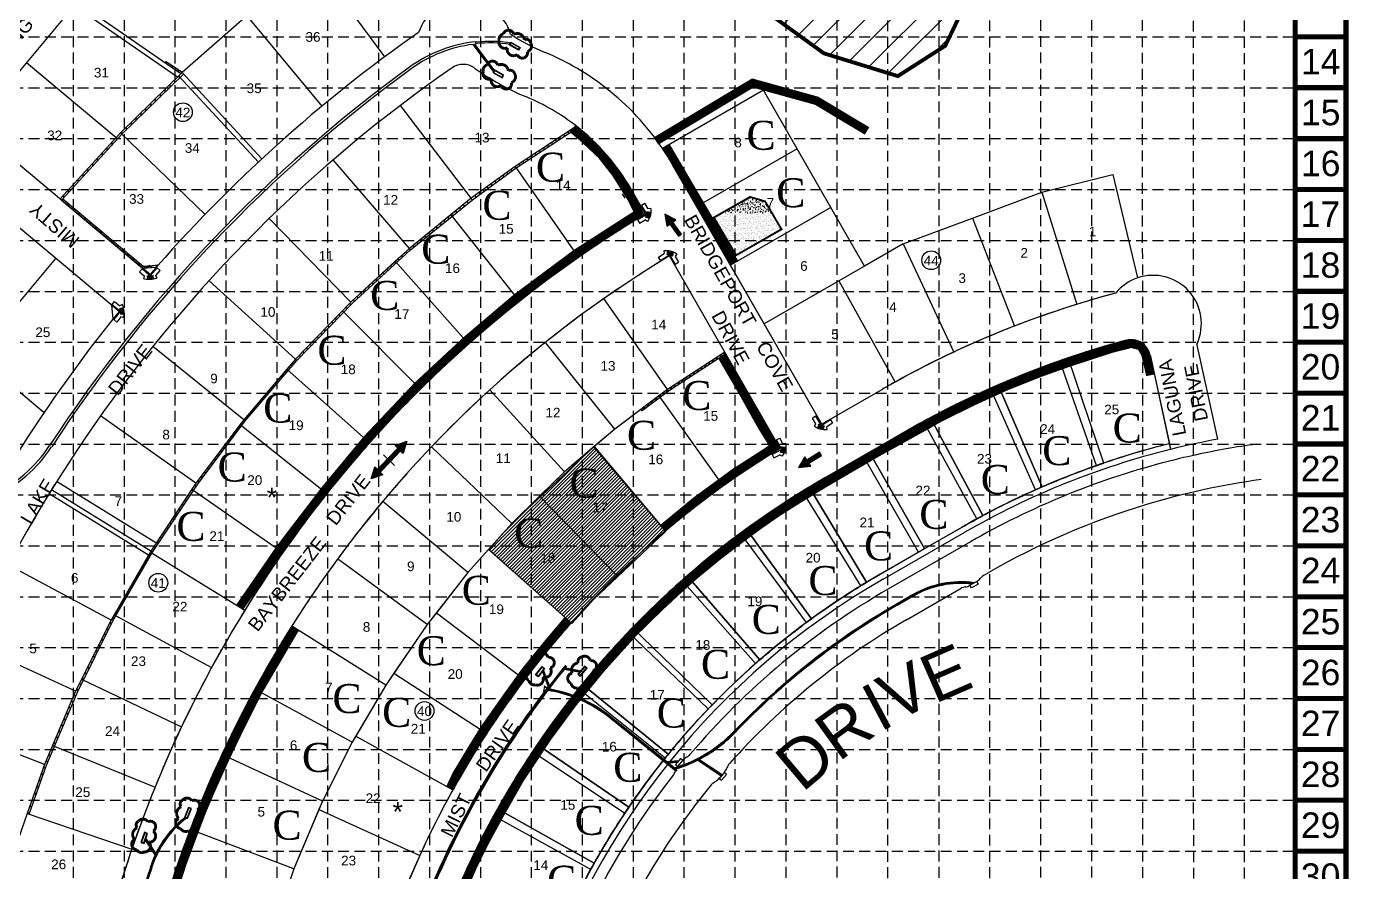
# Model space of a CAD drawing. Header units: feet. Extents: x 7457 to 9571, y 10788 to 14169.
# Drawn here: x 8202 to 9571, y 12562 to 13438 of the extents above; entities that cross this region are included whole.
import ezdxf
from ezdxf.enums import TextEntityAlignment as Align

# ---------------------------------------------------------------- set-up
doc = ezdxf.new("R2010")
doc.units = ezdxf.units.FT
doc.header["$LTSCALE"] = 45
doc.header["$MEASUREMENT"] = 0
for name, pattern in [('102014$0$CENTER2', [1.125, 0.75, -0.125, 0.125, -0.125]), ('102014$0$HIDDEN', [0.375, 0.25, -0.125]), ('102014$0$HIDDEN2', [0.1875, 0.125, -0.0625]), ('HIDDEN', [0.375, 0.25, -0.125])]:
    doc.linetypes.add(name, pattern=pattern)
for name, color, linetype in [('102014$0$AREAS-RR-1-10-03', 7, 'Continuous'), ('102014$0$PH11-AREAS-MLP-5-1-04', 7, 'Continuous'), ('102014$0$PH11-BFR', 9, 'Continuous'), ('102014$0$PH11-BL', 2, '102014$0$HIDDEN'), ('102014$0$PH11-INLET', 3, 'Continuous'), ('102014$0$PH11-LOT-NOS', 3, 'Continuous'), ('102014$0$PH11-LOTS', 1, 'Continuous'), ('102014$0$PH11-RET-WALL', 3, 'Continuous'), ('102014$0$PH11-ROW', 4, 'Continuous'), ('102014$0$PH11-STM-CL', 7, '102014$0$CENTER2'), ('102014$0$PH11-STM-PIPE', 4, 'Continuous'), ('102014$0$PH11-STREET-NAMES', 4, 'Continuous'), ('102014$0$PH13-BFR', 9, 'Continuous'), ('102014$0$PH13-ESMT', 7, '102014$0$HIDDEN2'), ('102014$0$PH13-INLET', 3, 'Continuous'), ('102014$0$PH13-LOT-NOS', 1, 'Continuous'), ('102014$0$PH13-LOTS', 3, 'Continuous'), ('102014$0$PH13-RET-WALL', 3, 'Continuous'), ('102014$0$PH13-ROW', 1, 'Continuous'), ('102014$0$PH13-STM-PIPE', 4, 'Continuous'), ('102014$0$PH13-STREET-NAMES', 4, 'Continuous'), ('102014$0$SPINEW-INLET', 4, 'Continuous'), ('102014$0$SPINEW-PAV', 4, 'Continuous'), ('102014$0$SPINEW-STM', 3, 'Continuous'), ('102014$0$SPINEW-STM-CL', 7, '102014$0$CENTER2'), ('102014$0$TRASH', 7, 'Continuous'), ('BASE', 7, 'Continuous'), ('CONCRETE WASHOUT', 40, 'Continuous'), ('EROSION BLANKETS', 84, 'Continuous'), ('flow pattern', 7, 'Continuous'), ('GRID', 254, 'HIDDEN'), ('INLET PROTECTION', 5, 'Continuous'), ('lake', 5, 'Continuous'), ('SILT FENCE', 200, 'Continuous'), ('SODDED LOT', 2, 'Continuous')]:
    doc.layers.add(name, color=color, linetype=linetype)
doc.styles.add('countryside', font='TIMES.TTF')
doc.styles.get("Standard").update_dxf_attribs({"font": 'ARIAL.TTF'})

# ---------------------------------------------------------------- blocks, each defined once
blk = doc.blocks.new('102014$0$BFR-L-ELM')
for p, q in [((-2.6, 13.8), (-2.6, 3.6)), ((-2.6, 13.8), (1.4, 13.8)), ((1.4, 13.8), (1.4, 6.9)), ((-3.6, 2.7), (-13.8, 2.7)), ((-13.8, 2.7), (-13.8, -1.3)), ((-0.4, 5.2), (-5.2, 0.4)), ((0.3, 4.5), (-4.5, -0.3)), ((1, 3.8), (-3.8, -1)), ((-3.6, 2.7), (-2.6, 3.6)), ((1.7, 3.1), (-3.1, -1.7)), ((4, 5.7), (1.4, 6.9)), ((-6.9, -1.3), (-13.8, -1.3)), ((-5.7, -4), (-6.9, -1.3))]:
    blk.add_line(p, q)
for start, end in [(308.9742, 314.7038), (314.7036, 320.4332), (320.4332, 334.7572), (294.6503, 308.9742)]:
    blk.add_arc((-14.1, 14.2), 20, start, end)
blk = doc.blocks.new('A$C79884445')
at = {"layer": '102014$0$PH11-STREET-NAMES', "color": 7, "linetype": 'Continuous'}
for s, rotation, p in [('E', 23.6439, (190.9, 136.5)), ('V', 27.9726, (147.9, 117.9)), ('I', 27.9726, (119.8, 101.5)), ('R', 35.9362, (85.8, 79)), ('D', 40.1034, (45.7, 47.5))]:
    blk.add_text(s, height=50, rotation=rotation, dxfattribs=at).set_placement(p, align=Align.MIDDLE)
blk = doc.blocks.new('arrow')
blk.add_lwpolyline([(-67, -25.4), (-59.3, -25.4), (-59.6, -56.1), (-51.9, -56.2), (-51.6, -25.5), (-44, -25.5), (-55.3, -2.4), (-67, -25.4)], close=True)
at = {"color": 254}
for points in [[(-44, -25.5), (-67, -25.4), (-55.3, -2.4), (-67, -25.4)], [(-59.6, -56.1), (-51.9, -56.2), (-59.3, -25.4), (-51.6, -25.5)]]:
    blk.add_solid(points, dxfattribs=at)
blk = doc.blocks.new('2arrows')
at = {"color": 254}
for p, q in [((25.6, 3), (0, 0)), ((17.7, -18.7), (0, 0)), ((23, -4.3), (25.6, 3)), ((20.3, -11.5), (17.7, -18.7)), ((49.2, -22), (20.3, -11.5)), ((23, -4.3), (51.8, -14.8)), ((51.8, -14.8), (49.2, -22)), ((51.8, -14.8), (49.2, -22)), ((49.2, -22), (78.1, -32.5)), ((80.7, -25.2), (51.8, -14.8)), ((80.7, -25.2), (83.3, -18)), ((83.3, -18), (101.1, -36.7)), ((78.1, -32.5), (75.5, -39.7)), ((75.5, -39.7), (101.1, -36.7))]:
    blk.add_line(p, q, dxfattribs=at)
at = {"color": 7}
blk.add_line((45, -33.4), (55.8, -3.7), dxfattribs=at)
blk.add_lwpolyline([(20.3, -11.5), (17.7, -18.7), (0, 0), (25.6, 3), (23, -4.3), (80.7, -25.2), (83.3, -18), (101.1, -36.7), (75.5, -39.7), (78.1, -32.5), (20.3, -11.5)], close=True)
at = {"color": 254}
for points in [[(25.6, 3), (17.7, -18.7), (0, 0), (17.7, -18.7)], [(49.2, -22), (51.8, -14.8), (20.3, -11.5), (23, -4.3)], [(49.2, -22), (51.8, -14.8), (78.1, -32.5), (80.7, -25.2)], [(83.3, -18), (75.5, -39.7), (101.1, -36.7), (75.5, -39.7)]]:
    blk.add_solid(points, dxfattribs=at)

msp = doc.modelspace()

# ---------------------------------------------------------------- hatches: boundary and pattern name
at = {"layer": '102014$0$PH11-RET-WALL', "linetype": 'Continuous'}
h = msp.add_hatch(dxfattribs=at)
h.set_pattern_fill('ANSI31', scale=40, angle=70, style=0)
h.paths.add_polyline_path([(8204.4, 12622.4), (8222.3, 12673.1), (8254.4, 12748.8), (8291.1, 12822.5), (8332.2, 12893.8), (8378.7, 12964), (8428.3, 13029.7), (8481.8, 13092.3), (8539, 13151.4), (8599.6, 13207), (8663.6, 13258.8), (8709, 13291.9), (8773, 13333.8), (8771.4, 13335.2), (8707.9, 13293.5), (8662.4, 13260.4), (8598.3, 13208.5), (8537.6, 13152.9), (8480.3, 13093.6), (8426.7, 13031), (8377.1, 12965.2), (8330.5, 12894.8), (8289.4, 12823.4), (8252.6, 12749.7), (8220.4, 12673.8), (8202.5, 12623.1)])
h = msp.add_hatch(dxfattribs=at)
h.set_pattern_fill('ANSI31', scale=20, angle=20, style=0)
h.paths.add_polyline_path([(8926.1, 13099.2), (8925.1, 13100.9), (8916.7, 13095.5), (8917.7, 13093.7)])
h.paths.add_polyline_path([(8917.7, 13093.7), (8916.7, 13095.5), (8865.8, 13062.3), (8866.9, 13060.6)])
at = {"layer": 'CONCRETE WASHOUT'}
h = msp.add_hatch(dxfattribs=at)
h.set_pattern_fill('AR-SAND', color=256, scale=2, style=0)
h.set_pattern_definition([(37.5, (32.6925, -56.4662), (-0.1259867, 3.85364754), [0, -3.04, 0, -3.4, 0, -3.25]), (7.5, (32.6925, -56.466), (3.5395534, 5.6442921), [0, -1.64, 0, -2.74, 0, -1.05]), (327.5, (30.2325, -56.4662), (6.2282837, 0.0113181), [0, -1, 0, -3.6, 0, -4.7]), (317.5, (30.2325, -56.466), (6.0122532, 1.7553511), [0, -0.5, 0, -2.36, 0, -2.7])])
h.paths.add_polyline_path([(8936.9, 13201.4), (8983.9, 13228.3), (8966.9, 13257.2), (8951.3, 13261.8), (8913.8, 13240.5)])
at = {"layer": 'lake'}
h = msp.add_hatch(dxfattribs=at)
h.set_pattern_fill('ANSI31', color=256, scale=150, style=0)
h.paths.add_polyline_path([(9099.7, 13989.3), (8830.4, 14035.2), (8621.4, 14105.2), (8196.6, 14103.9), (7779.9, 14089.6), (7769.1, 14085.5), (7769.1, 14058.1), (7780.9, 14022.7), (7786.8, 13960), (7832, 13901.1), (7979.3, 13850.1), (8120.6, 13804.9), (8311.1, 13787.3), (8511.4, 13753.9), (8654.7, 13748), (8729.3, 13699), (8774.5, 13565.6), (8894.3, 13538.1), (8970.9, 13451.8), (9027.8, 13410.6), (9104.4, 13387), (9153.5, 13418.4), (9188.5, 13491), (9232.1, 13560.8), (9238.6, 13748.8), (9199.3, 13899.5)])
at = {"layer": 'SODDED LOT'}
h = msp.add_hatch(dxfattribs=at)
h.set_pattern_fill('ANSI31', color=256, scale=20, style=0)
h.paths.add_polyline_path([(8766.5, 12820), (8789.2, 12844.7), (8863.9, 12915.4), (8789.6, 13002.9), (8704.1, 12923.1), (8680.5, 12896.5), (8766.3, 12820.2)])

# ---------------------------------------------------------------- linework, layer by layer
at = {"layer": '102014$0$AREAS-RR-1-10-03', "color": 7, "linetype": 'Continuous'}
for points in [[(9280.8, 13095, 0.020452), (9208.2, 13066.9), (9254.1, 12961.4, -0.020452), (9317.8, 12986.1)], [(9208.2, 13066.9, 0.020452), (9138.2, 13033), (9192.6, 12931.6, -0.020452), (9254.1, 12961.4)], [(9138.2, 13033, 0.007417), (9113.6, 13019.3), (9074.9, 12997.1), (9132.2, 12897.4), (9170.9, 12919.6, -0.007417), (9192.6, 12931.6)], [(9074.9, 12997.1), (9028.8, 12970.6, 0.005192), (9012.6, 12961), (9072, 12862.5, -0.005192), (9086.1, 12870.9), (9132.2, 12897.4)], [(9012.6, 12961, 0.021551), (8947.4, 12917.8), (9015.1, 12824.8, -0.021551), (9072, 12862.5)], [(8947.4, 12917.8, 0.021551), (8886.2, 12869.2), (8961.6, 12782.3, -0.021551), (9015.1, 12824.8)], [(8886.2, 12869.2, 0.021551), (8829.4, 12815.4), (8912, 12735.4, -0.021551), (8961.6, 12782.3)], [(8829.4, 12815.4, 0.021551), (8777.5, 12757), (8866.6, 12684.4, -0.021551), (8912, 12735.4)], [(8777.5, 12757, 0.021551), (8730.8, 12694.3), (8825.8, 12629.6, -0.021551), (8866.6, 12684.4)], [(8730.8, 12694.3, 0.021551), (8689.6, 12627.8), (8789.9, 12571.6, -0.021551), (8825.8, 12629.6)], [(8689.6, 12627.8, 0.021551), (8654.3, 12558.1), (8759.1, 12510.6, -0.021551), (8789.9, 12571.6)]]:
    msp.add_lwpolyline(points, format="xyb", close=True, dxfattribs=at)
at = {"layer": '102014$0$PH11-AREAS-MLP-5-1-04', "linetype": 'Continuous'}
for p, q in [((8965.2, 13372.3), (8860.5, 13312.1)), ((9000.1, 13311.6), (8965.2, 13372.3)), ((8771.4, 13335.2), (8707.9, 13293.5)), ((9000.1, 13311.6), (8896, 13251.8)), ((9035, 13250.9), (9000.1, 13311.6)), ((8707.9, 13293.5), (8662.4, 13260.4)), ((8707.9, 13293.5), (8773.6, 13199.2)), ((8896, 13251.8), (8871.3, 13294.8)), ((9253.5, 13266.6), (9327, 13285.2)), ((9327, 13285.2), (9352.7, 13177.9)), ((8662.4, 13260.4), (8641.2, 13243.2)), ((8842.9, 13244), (8828, 13269.9)), ((9181.8, 13239.9), (9253.5, 13266.6)), ((9253.5, 13266.6), (9289.7, 13150.5)), ((8930.9, 13191.1), (8896, 13251.8)), ((9035, 13250.9), (8930.9, 13191.1)), ((9069.8, 13190.2), (9035, 13250.9)), ((8641.2, 13243.2), (8598.3, 13208.5)), ((8641.2, 13243.2), (8712.3, 13153.6)), ((9109.8, 13213.2), (9181.8, 13239.9)), ((9181.8, 13239.9), (9225.2, 13127.9)), ((8598.3, 13208.5), (8583.7, 13195.1)), ((9109.8, 13213.2), (9069.8, 13190.2)), ((9109.8, 13213.2), (9162.4, 13101.1)), ((8583.7, 13195.1), (8537.6, 13152.9)), ((8583.7, 13195.1), (8659.7, 13109.5)), ((8925.1, 13100.9), (8867.8, 13200.7)), ((8965.8, 13130.4), (8930.9, 13191.1)), ((9069.8, 13190.2), (8965.8, 13130.4)), ((9043.3, 13175), (9101.6, 13070)), ((8537.6, 13152.9), (8528.9, 13143.9)), ((8865.8, 13062.3), (8799.8, 13156.5)), ((8528.9, 13143.9), (8480.3, 13093.6)), ((8528.9, 13143.9), (8609.7, 13062.5)), ((9025.6, 13026.4), (8965.8, 13130.4)), ((8811.1, 13021.3), (8739.2, 13111.1)), ((8925.1, 13100.9), (8865.8, 13062.3)), ((8982.4, 13001.2), (8925.1, 13100.9)), ((9365.7, 13098.2), (9385.7, 13006.1)), ((8471.5, 13083.3), (8426.7, 13031)), ((8480.3, 13093.6), (8471.5, 13083.3)), ((8471.5, 13083.3), (8557.1, 13007)), ((9310.2, 12983.5), (9272.1, 13092)), ((8759, 12976.9), (8681.6, 13061.9)), ((8856.8, 13055.6), (8811.1, 13021.3)), ((8865.8, 13062.3), (8856.8, 13055.6)), ((8856.8, 13055.6), (8923.6, 12962.3)), ((9088.7, 13062.6), (9025.6, 13026.4)), ((9247.1, 12958.3), (9200.3, 13063.4)), ((8426.7, 13031), (8423, 13026.1)), ((9186.2, 12928.2), (9131, 13029.1)), ((8423, 13026.1), (8377.1, 12965.2)), ((8423, 13026.1), (8512.9, 12954.6)), ((8811.1, 13021.3), (8789.8, 13003.1)), ((9113.6, 13019.3), (9068.6, 12993.4)), ((8704.5, 12923.6), (8621.3, 13002.9)), ((8789.8, 13003.1), (8759, 12976.9)), ((8789.8, 13003.1), (8863.6, 12915.6)), ((9385.7, 13006.1), (9387, 13000.2)), ((9068.6, 12993.4), (9028.8, 12970.6)), ((9125.9, 12893.7), (9068.6, 12993.4)), ((8759, 12976.9), (8733.3, 12951.7)), ((8373.1, 12959.1), (8330.5, 12894.8)), ((8377.1, 12965.2), (8373.1, 12959.1)), ((8373.1, 12959.1), (8467.1, 12893.3)), ((8659, 12872.6), (8570.8, 12946.4)), ((8733.3, 12951.7), (8704.5, 12923.6)), ((8733.3, 12951.7), (8813.1, 12869.8)), ((9066, 12858.9), (9005.7, 12956.9)), ((8704.5, 12923.6), (8680.4, 12896.6)), ((9170.9, 12919.6), (9125.9, 12893.7)), ((9009.7, 12820.9), (8941.4, 12913.4)), ((9089.1, 12865.7), (9173.9, 12914.4)), ((8330, 12893.9), (8292.5, 12828.9)), ((8330.5, 12894.8), (8330, 12893.9)), ((8330, 12893.9), (8427.8, 12833.5)), ((8680.4, 12896.6), (8659, 12872.6)), ((8680.4, 12896.6), (8765.9, 12820.5)), ((9125.9, 12893.7), (9086.1, 12870.9)), ((8616.7, 12818.8), (8524, 12886.9)), ((8659, 12872.6), (8626.3, 12831)), ((8957, 12778.3), (8880.9, 12864.5)), ((8289.4, 12823.4), (8258.7, 12762)), ((8292.5, 12828.9), (8289.4, 12823.4)), ((8292.5, 12828.9), (8393.4, 12774.1)), ((8626.3, 12831), (8616.7, 12818.8)), ((8626.3, 12831), (8717.7, 12761.8)), ((8573.8, 12755.8), (8476.5, 12817.1)), ((8616.7, 12818.8), (8582.4, 12768.4)), ((8908, 12731.3), (8824.9, 12810.7)), ((8582.4, 12768.4), (8573.8, 12755.8)), ((8582.4, 12768.4), (8678.5, 12706)), ((8258.7, 12762), (8252.6, 12749.7)), ((8258.7, 12762), (8362.4, 12712.9)), ((8573.8, 12755.8), (8542.9, 12703.1)), ((8252.6, 12749.7), (8228.7, 12693.3)), ((8539.2, 12696.8), (8438.2, 12751.8)), ((8863.3, 12680.2), (8773.7, 12752.3)), ((8542.9, 12703.1), (8539.2, 12696.8)), ((8542.9, 12703.1), (8643.3, 12647.5)), ((8228.7, 12693.3), (8220.4, 12673.8)), ((8228.7, 12693.3), (8334.8, 12650.1)), ((8508.4, 12635.7), (8404.1, 12684.1)), ((8539.2, 12696.8), (8508.4, 12635.7)), ((8821.5, 12623.1), (8725.8, 12686.9)), ((8220.4, 12673.8), (8202.5, 12623.1)), ((8508.4, 12635.7), (8504.7, 12627)), ((8202.5, 12623.1), (8192.9, 12596.1)), ((8202.5, 12623.1), (8310.7, 12585.9)), ((8504.7, 12627), (8478.8, 12565.5)), ((8504.7, 12627), (8609.2, 12579.6)), ((8786.3, 12565.1), (8685.5, 12620.4)), ((8478.8, 12565.5), (8371.3, 12606.4)), ((8478.8, 12565.5), (8475.6, 12556.3))]:
    msp.add_line(p, q, dxfattribs=at)
at = {"layer": '102014$0$PH11-AREAS-MLP-5-1-04'}
msp.add_line((9435.8, 13010.8), (9414.3, 13109.8), dxfattribs=at)
at = {"layer": '102014$0$PH11-AREAS-MLP-5-1-04', "linetype": 'Continuous'}
for centre, radius, start, end in [((8632.9, 13157.8), 275, 34.1386, 52.0142), ((8632.9, 13157.8), 225, 29.886, 52.0142), ((8632.9, 13157.8), 275, 29.886, 34.1386), ((9481, 12183.9), 1237.4, 121.0437, 124.8634), ((9481, 12183.9), 1237.4, 124.8634, 128.4041), ((9481, 12183.9), 1187.4, 121.0924, 125.0034), ((9368.9, 13130.6), 50, 108.9272, 140.9011), ((9368.9, 13130.6), 50, 335.3817, 108.9272), ((9481, 12183.9), 1237.4, 128.4041, 131.5816), ((9481, 12183.9), 1187.4, 125.0034, 128.6588), ((9587.4, 12194.8), 1001, 107.3042, 111.214), ((9587.4, 12194.8), 1001, 104.8986, 107.3042), ((9587.4, 12194.8), 1001, 111.214, 115.1238), ((9481, 12183.9), 1237.4, 131.5816, 134.7591), ((9481, 12183.9), 1187.4, 128.6588, 132.3142), ((9587.4, 12194.8), 951, 105.0221, 109.3645), ((9346.1, 13093.9), 20, 12.2516, 105.0221), ((9587.4, 12194.8), 1001, 115.1238, 119.0336), ((9587.4, 12194.8), 951, 109.3645, 114.024), ((9587.4, 12194.8), 1001, 119.0336, 119.886), ((9481, 12183.9), 1237.4, 134.7591, 138.2998), ((9481, 12183.9), 1187.4, 132.3142, 136.3875), ((9587.4, 12194.8), 951, 114.024, 118.6835), ((9587.4, 12194.8), 951, 118.6835, 119.886), ((9481, 12183.9), 1237.4, 138.2998, 141.4773), ((9481, 12183.9), 1187.4, 136.3875, 140.0429), ((9481, 12183.9), 957.4, 121.3823, 125.6027), ((9587.4, 12194.8), 830, 103.9777, 119.886), ((9587.4, 12194.8), 836, 103.9653, 109.3645), ((9587.4, 12194.8), 830, 100.5256, 103.9777), ((9587.4, 12194.8), 836, 109.3645, 114.024), ((9481, 12183.9), 957.4, 125.6027, 130.1531), ((9481, 12183.9), 907.4, 119.886, 121.5821), ((9587.4, 12194.8), 836, 114.024, 118.6835), ((9481, 12183.9), 1237.4, 141.4773, 145.018), ((9481, 12183.9), 1187.4, 140.0429, 143.6983), ((9481, 12183.9), 907.4, 121.5821, 126.4903), ((9587.4, 12194.8), 836, 118.6835, 119.886), ((9481, 12183.9), 957.4, 130.1531, 134.2365), ((9481, 12183.9), 907.4, 126.4903, 131.3985), ((9481, 12183.9), 1237.4, 145.018, 148.3322), ((9481, 12183.9), 1187.4, 143.6983, 147.7716), ((9481, 12183.9), 786.4, 119.886, 203.8204), ((9481, 12183.9), 957.4, 134.2365, 138.32), ((9481, 12183.9), 907.4, 131.3985, 136.3067), ((9481, 12183.9), 792.4, 119.886, 121.5821), ((9481, 12183.9), 792.4, 121.5821, 126.4903), ((9481, 12183.9), 1237.4, 148.3322, 151.5091), ((9481, 12183.9), 1187.4, 147.7716, 151.4269), ((9481, 12183.9), 957.4, 138.32, 142.8703), ((9481, 12183.9), 907.4, 136.3067, 141.2149), ((9481, 12183.9), 792.4, 126.4903, 131.3985), ((9481, 12183.9), 1237.4, 151.5091, 154.6866), ((9481, 12183.9), 792.4, 131.3985, 136.3067), ((9481, 12183.9), 957.4, 142.8703, 146.9538), ((9481, 12183.9), 1187.4, 151.4269, 155.0823), ((9481, 12183.9), 907.4, 141.2149, 146.3337), ((9481, 12183.9), 792.4, 136.3067, 141.2149), ((9481, 12183.9), 1237.4, 154.6866, 157.8641), ((9481, 12183.9), 957.4, 146.9538, 151.0373), ((9481, 12183.9), 1187.4, 155.0823, 159.1556), ((9481, 12183.9), 907.4, 146.3337, 151.2419), ((9481, 12183.9), 792.4, 141.2149, 146.3337), ((9481, 12183.9), 1237.4, 157.8641, 161.0416), ((9481, 12183.9), 957.4, 151.0373, 155.5876), ((9481, 12183.9), 907.4, 151.2419, 156.1501), ((9481, 12183.9), 792.4, 146.3337, 151.2419), ((9481, 12183.9), 1187.4, 159.1556, 162.811), ((9481, 12183.9), 1237.4, 161.0416, 164.5823), ((9481, 12183.9), 957.4, 155.5876, 159.6711), ((9481, 12183.9), 792.4, 151.2419, 156.1501)]:
    msp.add_arc(centre, radius, start, end, dxfattribs=at)
at = {"layer": '102014$0$PH11-BL', "color": 7, "linetype": 'Continuous'}
msp.add_line((8821.8, 13260.5), (8819.3, 13264.9), dxfattribs=at)
at = {"layer": '102014$0$PH11-INLET', "color": 7, "linetype": 'Continuous'}
for points in [[(8729, 12766.5), (8735.8, 12775.2), (8738.5, 12773.1), (8731.7, 12764.5)], [(8729.7, 12766.6), (8735.9, 12774.5), (8737.8, 12773), (8731.6, 12765.2)], [(8775.4, 12765), (8782.5, 12773.5), (8779.9, 12775.6), (8772.9, 12767.2)], [(8775.4, 12765.7), (8781.8, 12773.4), (8780, 12774.9), (8773.6, 12767.2)], [(8365.4, 12618.9), (8368.5, 12617.7), (8372.5, 12628), (8369.4, 12629.1)], [(8366.1, 12619.2), (8368.2, 12618.3), (8371.8, 12627.7), (8369.6, 12628.5)], [(8320.2, 12593.1), (8323.4, 12592), (8327.1, 12602.3), (8324, 12603.5)], [(8320.8, 12593.4), (8323.1, 12592.6), (8326.5, 12602), (8324.3, 12602.8)]]:
    msp.add_lwpolyline(points, close=True, dxfattribs=at)
at = {"layer": '102014$0$PH11-LOT-NOS', "color": 7, "linetype": 'Continuous'}
for centre in [(9139, 13196.2), (8338.2, 12862.1), (8614, 12729.2)]:
    msp.add_circle(centre, 9.72, dxfattribs=at)
at = {"layer": '102014$0$PH11-LOTS', "color": 7, "linetype": 'Continuous'}
for p, q in [((9000.1, 13311.6), (8896, 13251.8)), ((8707.9, 13293.5), (8773.6, 13199.2)), ((9253.5, 13266.6), (9289.7, 13150.5)), ((9035, 13250.9), (8930.9, 13191.1)), ((8641.2, 13243.2), (8712.3, 13153.6)), ((9181.8, 13239.9), (9225.2, 13127.9)), ((9109.8, 13213.2), (9162.4, 13101.1)), ((8583.7, 13195.1), (8659.7, 13109.5)), ((9069.8, 13190.2), (8965.8, 13130.4)), ((9043.3, 13175), (9101.6, 13070)), ((8865.8, 13062.3), (8799.8, 13156.5)), ((8528.9, 13143.9), (8609.7, 13062.5)), ((8811.1, 13021.3), (8739.2, 13111.1)), ((8925.1, 13100.9), (8865.8, 13062.3)), ((8471.5, 13083.3), (8557.1, 13007)), ((9310.2, 12983.5), (9272.1, 13092)), ((8759, 12976.9), (8681.6, 13061.9)), ((8865.8, 13062.3), (8811.1, 13021.3)), ((8856.8, 13055.6), (8923.6, 12962.3)), ((9247.1, 12958.3), (9200.3, 13063.4)), ((9186.2, 12928.2), (9131, 13029.1)), ((8423, 13026.1), (8512.9, 12954.6)), ((8811.1, 13021.3), (8759, 12976.9)), ((8704.5, 12923.6), (8621.3, 13002.9)), ((8789.8, 13003.1), (8863.6, 12915.6)), ((9125.9, 12893.7), (9068.6, 12993.4)), ((8759, 12976.9), (8704.5, 12923.6)), ((8372.9, 12959.2), (8467.1, 12893.3)), ((8659, 12872.6), (8570.8, 12946.4)), ((8733.3, 12951.7), (8813.1, 12869.8)), ((9066, 12858.9), (9005.7, 12956.9)), ((8704.5, 12923.6), (8659, 12872.6)), ((9170.9, 12919.6), (9086.1, 12870.9)), ((9009.7, 12820.9), (8941.4, 12913.4)), ((8330, 12893.9), (8427.8, 12833.5)), ((8680.4, 12896.6), (8765.9, 12820.5)), ((8616.7, 12818.8), (8524, 12886.9)), ((8659, 12872.6), (8616.7, 12818.8)), ((8957, 12778.3), (8880.9, 12864.5)), ((8292.5, 12828.9), (8393.4, 12774.1)), ((8626.3, 12831), (8717.7, 12761.8)), ((8573.8, 12755.8), (8476.5, 12817.1)), ((8616.7, 12818.8), (8573.8, 12755.8)), ((8908, 12731.3), (8824.9, 12810.7)), ((8582.4, 12768.4), (8678.5, 12706)), ((8258.7, 12762), (8362.4, 12712.9)), ((8573.8, 12755.8), (8539.2, 12696.8)), ((8539.2, 12696.8), (8438.2, 12751.8)), ((8863.3, 12680.2), (8773.7, 12752.3)), ((8542.9, 12703.1), (8643.3, 12647.5)), ((8228.7, 12693.3), (8334.8, 12650.1)), ((8508.4, 12635.7), (8404.1, 12684.1)), ((8539.2, 12696.8), (8508.4, 12635.7)), ((8821.5, 12623.1), (8725.8, 12686.9)), ((8508.4, 12635.7), (8478.8, 12565.5)), ((8202.5, 12623.1), (8310.7, 12585.9)), ((8504.7, 12627), (8609.2, 12579.6)), ((8786.3, 12565.1), (8685.5, 12620.4)), ((8478.8, 12565.5), (8371.3, 12606.4)), ((8478.8, 12565.5), (8456.5, 12500.8))]:
    msp.add_line(p, q, dxfattribs=at)
for centre, radius, start, end in [((9587.4, 12194.8), 836, 103.9653, 119.886), ((9481, 12183.9), 792.4, 119.886, 203.8204)]:
    msp.add_arc(centre, radius, start, end, dxfattribs=at)
at = {"layer": '102014$0$PH11-RET-WALL', "color": 7, "linetype": 'Continuous'}
for p, q in [((8771.4, 13335.2), (8707.9, 13293.5)), ((8709, 13291.9), (8773, 13333.8)), ((8773, 13333.8), (8771.4, 13335.2)), ((8707.9, 13293.5), (8662.4, 13260.4)), ((8663.6, 13258.8), (8709, 13291.9)), ((8662.4, 13260.4), (8598.3, 13208.5)), ((8599.6, 13207), (8663.6, 13258.8)), ((8598.3, 13208.5), (8537.6, 13152.9)), ((8539, 13151.4), (8599.6, 13207)), ((8537.6, 13152.9), (8480.3, 13093.6)), ((8481.8, 13092.3), (8539, 13151.4)), ((8926.2, 13099.3), (8866.9, 13060.6)), ((8480.3, 13093.6), (8426.7, 13031)), ((8428.3, 13029.7), (8481.8, 13092.3)), ((8866.9, 13060.6), (8839.6, 13040.2)), ((8858.4, 13056.7), (8856.7, 13053)), ((8862.4, 13059.7), (8860.7, 13056)), ((8865.9, 13062.1), (8864.5, 13058.8)), ((8866.9, 13060.6), (8865.8, 13062.3)), ((8839.6, 13040.2), (8838.4, 13041.8)), ((8842, 13044.4), (8840.3, 13040.7)), ((8846.2, 13047.6), (8844.5, 13043.8)), ((8850.3, 13050.7), (8848.6, 13046.9)), ((8854.5, 13053.8), (8852.9, 13050.1)), ((8426.7, 13031), (8377.1, 12965.2)), ((8378.7, 12964), (8428.3, 13029.7)), ((8377.1, 12965.2), (8330.5, 12894.8)), ((8332.2, 12893.8), (8378.7, 12964)), ((8330.5, 12894.8), (8289.4, 12823.4)), ((8291.1, 12822.5), (8332.2, 12893.8)), ((8289.4, 12823.4), (8252.6, 12749.7)), ((8254.4, 12748.8), (8291.1, 12822.5)), ((8252.6, 12749.7), (8220.4, 12673.8)), ((8222.3, 12673.1), (8254.4, 12748.8)), ((8220.4, 12673.8), (8202.5, 12623.1)), ((8204.4, 12622.4), (8222.3, 12673.1)), ((8202.5, 12623.1), (8204.4, 12622.4))]:
    msp.add_line(p, q, dxfattribs=at)
at = {"layer": '102014$0$PH11-ROW', "color": 7, "linetype": 'Continuous'}
for p, q in [((9025.6, 13026.4), (8871.3, 13294.8)), ((8842.9, 13244), (8828, 13269.9)), ((8982.4, 13001.2), (8867.8, 13200.7)), ((9365.7, 13098.2), (9387, 13000.2)), ((9088.7, 13062.6), (9025.6, 13026.4)), ((9113.6, 13019.3), (9028.8, 12970.6))]:
    msp.add_line(p, q, dxfattribs=at)
for centre, radius, start, end in [((8632.9, 13157.8), 225, 29.886, 52.0142), ((8632.9, 13157.8), 275, 29.886, 34.1386), ((9481, 12183.9), 1237.4, 121.0437, 168.7204), ((9481, 12183.9), 1187.4, 121.0924, 168.7204), ((9368.9, 13130.6), 50, 108.9272, 140.9011), ((9587.4, 12194.8), 1001, 104.8986, 119.886), ((9587.4, 12194.8), 951, 105.0221, 119.886), ((9346.1, 13093.9), 20, 12.2516, 105.0221), ((9481, 12183.9), 957.4, 121.3823, 177.6345), ((9481, 12183.9), 907.4, 119.886, 203.8204)]:
    msp.add_arc(centre, radius, start, end, dxfattribs=at)
at = {"layer": '102014$0$PH11-STM-CL', "color": 7, "linetype": 'Continuous'}
for p, q in [((8736.4, 12771.3), (8743.1, 12753.8)), ((8758.6, 12773.4), (8775.9, 12770.1)), ((8335.9, 12580.4), (8324.7, 12597.2))]:
    msp.add_line(p, q, dxfattribs=at)
for centre, radius, start, end in [((9481, 12183.9), 932.4, 140.5966, 174.8939), ((8429.7, 12536), 103.7, 127.1096, 162.7604), ((9481, 12183.9), 1212.4, 161.5897, 168.7204)]:
    msp.add_arc(centre, radius, start, end, dxfattribs=at)
at = {"layer": '102014$0$PH11-STM-PIPE', "color": 7, "linetype": 'Continuous'}
for p, q in [((8735.8, 12770.7), (8742.1, 12754.3)), ((8736.9, 12772), (8743.2, 12755.6)), ((8758.9, 12772.6), (8775.4, 12769.5)), ((8759.9, 12776.2), (8761.1, 12775.3)), ((8760, 12773.9), (8776.5, 12770.8)), ((8745.7, 12755.6), (8744.1, 12756.8)), ((8335.1, 12580.3), (8324.4, 12596.3)), ((8335.8, 12581.9), (8325, 12598.1))]:
    msp.add_line(p, q, dxfattribs=at)
for centre, radius, start, end in [((9481, 12183.9), 933.1, 140.596, 142.1326), ((9481, 12183.9), 931.6, 140.807, 142.1326), ((9481, 12183.9), 931.6, 140.596, 140.7014), ((9481, 12183.9), 933.4, 142.3323, 160.9981), ((9481, 12183.9), 931.4, 142.1326, 160.9981), ((9481, 12183.9), 933.4, 142.1326, 142.2239), ((8429.7, 12536), 103, 126.8497, 162.7604), ((8429.7, 12536), 104.5, 127.3655, 153.9692), ((8429.7, 12536), 104.5, 154.9268, 162.7604), ((9481, 12183.9), 1213.1, 161.5897, 168.7204), ((9481, 12183.9), 1211.6, 161.5897, 168.7204)]:
    msp.add_arc(centre, radius, start, end, dxfattribs=at)
at = {"layer": '102014$0$PH13-ESMT', "linetype": 'Continuous'}
for p, q in [((8358.1, 13385.8), (8251, 13459.7)), ((8359.4, 13387.1), (8442, 13298)), ((8321.5, 13188.3), (8338.8, 13191.9)), ((8291.3, 13135.4), (8289.9, 13149.6)), ((8335.8, 12903.3), (8232.9, 12966.9)), ((8327.9, 12890.6), (8225, 12954.2))]:
    msp.add_line(p, q, dxfattribs=at)
at = {"layer": '102014$0$PH13-INLET', "color": 7, "linetype": 'Continuous'}
for points in [[(8703.5, 13422.3), (8713, 13416.7), (8711.3, 13413.8), (8701.8, 13419.4)], [(8703.7, 13421.6), (8712.3, 13416.5), (8711.1, 13414.5), (8702.5, 13419.6)], [(8684.9, 13390.7), (8694.4, 13385.1), (8696.1, 13387.9), (8686.6, 13393.5)], [(8685.6, 13390.8), (8694.2, 13385.8), (8695.4, 13387.8), (8686.8, 13392.9)]]:
    msp.add_lwpolyline(points, close=True, dxfattribs=at)
at = {"layer": '102014$0$PH13-LOT-NOS', "color": 7, "linetype": 'Continuous'}
msp.add_circle((8363.7, 13349.6), 9.72, dxfattribs=at)
at = {"layer": '102014$0$PH13-LOTS', "color": 7, "linetype": 'Continuous'}
for p, q in [((8500.2, 13504.6), (8572.7, 13406.9)), ((8361.7, 13389.3), (8254, 13463.7)), ((8430.1, 13449.4), (8363, 13390.6)), ((8430.1, 13449.4), (8507.8, 13355.9)), ((8294.6, 13323.1), (8201.7, 13400.9)), ((8363, 13390.6), (8299.2, 13328.2)), ((8363, 13390.6), (8445.6, 13301.4)), ((8662.4, 13260.4), (8589.2, 13356.7)), ((7869.2, 13332.6), (8219.9, 13038.6)), ((8299.2, 13328.2), (8236.4, 13259.7)), ((8299.2, 13328.2), (8386.6, 13243.6)), ((8598.3, 13208.5), (8519.4, 13300.2)), ((8537.6, 13152.9), (8453.2, 13239.6)), ((8148.6, 13098.4), (8232.1, 13198)), ((8480.3, 13093.6), (8390.8, 13175)), ((8426.7, 13031), (8332.4, 13106.8)), ((8377.1, 12965.2), (8278.3, 13035.1)), ((8330.5, 12894.8), (8227.6, 12958.4)), ((8289.4, 12823.4), (8182.7, 12880.6)), ((8252.6, 12749.7), (8142.7, 12800.3)), ((8220.4, 12673.8), (8107.6, 12717.6))]:
    msp.add_line(p, q, dxfattribs=at)
at = {"layer": '102014$0$PH13-RET-WALL', "color": 7, "linetype": 'Continuous'}
for p, q in [((8345.4, 13400.6), (8346.5, 13402.2)), ((8348.6, 13400.8), (8345.8, 13400.3)), ((8346.5, 13402.2), (8363.2, 13390.8)), ((8354.7, 13396.6), (8351.8, 13396.2)), ((8364.3, 13389.1), (8300.6, 13326.8)), ((8355, 13382.8), (8355, 13380)), ((8360.7, 13392.4), (8357.8, 13392)), ((8360, 13387.7), (8360, 13384.9)), ((8345, 13373), (8345, 13370.2)), ((8350, 13377.9), (8350, 13375.1)), ((8330, 13358.3), (8330, 13355.5)), ((8335, 13363.2), (8335, 13360.4)), ((8340, 13368.1), (8340, 13365.3)), ((8315, 13343.6), (8315, 13340.8)), ((8320, 13348.5), (8320, 13345.7)), ((8325, 13353.4), (8325, 13350.6)), ((8300, 13329), (8300, 13326.1)), ((8305, 13333.9), (8305, 13331.1)), ((8310, 13338.7), (8310, 13336.4)), ((8300.6, 13326.8), (8237.9, 13258.3)), ((8290, 13318.2), (8290, 13315.2)), ((8295, 13323.6), (8295, 13320.6)), ((8275, 13301.8), (8275, 13298.8)), ((8280, 13307.2), (8280, 13304.3)), ((8285, 13312.7), (8285, 13309.7)), ((8265, 13290.9), (8265, 13287.9)), ((8270, 13296.3), (8270, 13293.4)), ((8250, 13274.5), (8250, 13271.6)), ((8255, 13280), (8255, 13277)), ((8260, 13285.4), (8260, 13282.5)), ((8237.9, 13258.3), (8236.4, 13259.7)), ((8239.3, 13259.9), (8322.4, 13190.2)), ((8239.7, 13256.9), (8239.3, 13259.8)), ((8240, 13263.6), (8240, 13260.7)), ((8245, 13269.1), (8245, 13266.1)), ((8237.9, 13258.4), (8321.8, 13188.1)), ((8245.4, 13252.2), (8245, 13255.1)), ((8251, 13247.4), (8250.7, 13250.3)), ((8256.7, 13242.6), (8256.3, 13245.6)), ((8262.4, 13237.9), (8262, 13240.8)), ((8268.1, 13233.1), (8267.7, 13236.1)), ((8273.7, 13228.4), (8273.4, 13231.3)), ((8279.4, 13223.6), (8279, 13226.5)), ((8285.1, 13218.9), (8284.7, 13221.8)), ((8290.8, 13214.1), (8290.4, 13217)), ((8296.4, 13209.3), (8296.1, 13212.3)), ((8301.8, 13204.9), (8301.4, 13207.8)), ((8307.3, 13200.2), (8307, 13203.1)), ((8313, 13195.4), (8312.6, 13198.4)), ((8318.7, 13190.7), (8318.3, 13193.6)), ((8322.4, 13190.2), (8336.3, 13191.2)), ((8336.4, 13189.8), (8334.8, 13191.1)), ((8336.4, 13189.2), (8336.3, 13191.2)), ((8321.8, 13188.1), (8336.4, 13189.2)), ((8325.2, 13188.4), (8323, 13190.2)), ((8331, 13188.8), (8328.8, 13190.7))]:
    msp.add_line(p, q, dxfattribs=at)
at = {"layer": '102014$0$PH13-ROW', "color": 7, "linetype": 'Continuous'}
for p, q in [((8251.2, 13460), (8159.3, 13350.4)), ((8329.7, 13181.5), (8161.8, 13322.2)), ((8297.6, 13143.2), (8129.7, 13283.9))]:
    msp.add_line(p, q, dxfattribs=at)
for centre, radius, start, end in [((8655.3, 13416.2), 50, 16.4825, 161.2682), ((9481, 12183.9), 1523.4, 124.9662, 139.0905), ((8825.7, 13619.1), 225, 237.0183, 247.3183), ((8632.9, 13157.8), 275, 52.0142, 67.3183), ((8654.1, 13379.2), 20, 54.4405, 124.6729), ((9481, 12183.9), 1473.4, 124.6729, 165.5998), ((8825.7, 13619.1), 275, 234.4405, 247.3183), ((8632.9, 13157.8), 225, 52.0142, 67.3183), ((9481, 12183.9), 1523.4, 140.9711, 155.8411)]:
    msp.add_arc(centre, radius, start, end, dxfattribs=at)
at = {"layer": '102014$0$PH13-STM-PIPE', "color": 7, "linetype": 'Continuous'}
for p, q in [((8685.8, 13391.3), (8664.4, 13419.9)), ((8686.7, 13392.7), (8666.1, 13420.1)), ((8667.5, 13420.2), (8667.2, 13422.7))]:
    msp.add_line(p, q, dxfattribs=at)
for centre, radius, start, end in [((8681.7, 13282.2), 141.2, 95.8744, 126.0448), ((8681.7, 13282.2), 138.8, 97.1636, 126.0448), ((8681.7, 13282.2), 138.8, 95.8744, 96.4479), ((8681.7, 13282.2), 140.8, 81.0848, 95.8744), ((8681.7, 13282.2), 139.2, 81.3297, 95.8744), ((9481, 12183.9), 1499.6, 126.0448, 146.8367), ((9481, 12183.9), 1497.1, 126.0448, 146.8367), ((8109.4, 13080.1), 138.8, 293.8929, 326.8367), ((8109.4, 13080.1), 141.2, 294.0782, 326.8367)]:
    msp.add_arc(centre, radius, start, end, dxfattribs=at)
at = {"layer": '102014$0$SPINEW-INLET', "color": 7, "linetype": 'Continuous'}
for points in [[(9187.5, 12860.7), (9180.6, 12856.8), (9179.1, 12859.4), (9186, 12863.3)], [(8874.1, 12673.6), (8876.4, 12671.7), (8881.5, 12677.9), (8879.1, 12679.8)], [(8919.3, 12659.3), (8921.6, 12657.4), (8926.8, 12663.5), (8924.5, 12665.4)]]:
    msp.add_lwpolyline(points, close=True, dxfattribs=at)
at = {"layer": '102014$0$SPINEW-PAV', "color": 7, "linetype": 'Continuous'}
for p, q in [((9179.6, 12904.4), (9094.9, 12855.7)), ((9179.1, 12859.4), (9186, 12863.3)), ((9193.2, 12869.6), (9198, 12872.3)), ((9113.3, 12823.6), (9170.1, 12856.3)), ((8876.4, 12671.7), (8881.5, 12677.9))]:
    msp.add_line(p, q, dxfattribs=at)
for centre, radius, start, end in [((9587.4, 12194.8), 818.5, 97.8274, 102.2516), ((9587.4, 12194.8), 818.5, 104.7756, 119.886), ((9587.4, 12194.8), 818.5, 102.2516, 104.7756), ((9587.4, 12194.8), 781.5, 97.8414, 106.7594), ((9587.4, 12194.8), 781.5, 106.7594, 119.886), ((9179.5, 12874.6), 13, 299.886, 321.455), ((9199.9, 12858.4), 13, 118.8751, 141.455), ((9481, 12183.9), 774.9, 119.886, 139.7769), ((9176.4, 12844.9), 13, 98.3171, 120.8969), ((9172.6, 12870.6), 13, 278.3171, 299.886), ((9481, 12183.9), 737.9, 119.886, 138.312), ((8879.4, 12692.7), 13, 297.8954, 319.8277), ((8886.5, 12663.5), 13, 140.8007, 163.706), ((8891.5, 12669.7), 13, 117.8954, 140.8007), ((8939.6, 12666), 13, 138.312, 161.3238), ((9481, 12183.9), 774.9, 141.8325, 189.1861), ((8861.5, 12670.8), 13.1, 321.8259, 343.6839), ((8909.1, 12667.5), 13, 297.545, 319.7792), ((9481, 12183.9), 735.9, 139.0896, 139.7792), ((8915, 12674.3), 13, 319.0896, 341.3238), ((9481, 12183.9), 737.9, 140.5569, 162.2448), ((8921.2, 12644.4), 13, 117.545, 140.5569)]:
    msp.add_arc(centre, radius, start, end, dxfattribs=at)
at = {"layer": '102014$0$SPINEW-STM', "color": 7, "linetype": 'Continuous'}
for p, q in [((9119.7, 12849.5), (9103.7, 12840.3)), ((9120.4, 12848.2), (9104.4, 12839)), ((8738.2, 12754.8), (8737.3, 12749.3)), ((8738.2, 12754.8), (8738.5, 12755.1)), ((8738.2, 12754.8), (8740.8, 12752.7)), ((8738.5, 12755.1), (8740.9, 12753.2)), ((8740.9, 12753.2), (8740.3, 12749.9)), ((8741.5, 12753.1), (8740.9, 12753.2)), ((8741.5, 12753.1), (8741, 12749.8)), ((8737.3, 12749.3), (8740.4, 12750.4)), ((8737.3, 12749.3), (8737.5, 12748.8)), ((8737.5, 12748.8), (8740.3, 12749.9)), ((8741, 12749.8), (8740.3, 12749.9)), ((8874.5, 12667), (8806.4, 12721.7)), ((8865.1, 12676.5), (8807.4, 12722.9)), ((8877.3, 12677.5), (8865.1, 12676.5)), ((8876, 12675.9), (8866.8, 12675.2)), ((8872.8, 12670.3), (8866.8, 12675.2)), ((8921.4, 12661.8), (8896.8, 12678.1)), ((8922.4, 12662.9), (8898.3, 12678.9)), ((8875.5, 12668.2), (8874.2, 12669.2)), ((8875.5, 12668.2), (8874.5, 12667))]:
    msp.add_line(p, q, dxfattribs=at)
for centre, radius, start, end in [((9169.9, 12762.2), 100.8, 82.1541, 119.886), ((9169.9, 12762.2), 99.2, 83.2877, 119.886), ((9481, 12183.9), 757.1, 119.886, 136.2309), ((9481, 12183.9), 755.6, 119.886, 136.2309), ((8719.2, 12613.2), 139.2, 51.2149, 80.949), ((8719.2, 12613.2), 140.8, 51.2149, 80.949), ((8833.7, 12804), 139.2, 286.3371, 316.2309), ((8833.7, 12804), 140.8, 297.3414, 316.2309), ((8833.7, 12804), 140.8, 286.7616, 296.6404)]:
    msp.add_arc(centre, radius, start, end, dxfattribs=at)
at = {"layer": '102014$0$SPINEW-STM-CL', "color": 7, "linetype": 'Continuous'}
for p, q in [((9120, 12848.9), (9104.1, 12839.7)), ((8875, 12667.6), (8806.9, 12722.3)), ((8876.6, 12676.7), (8864.9, 12675.8)), ((8921.9, 12662.4), (8896.8, 12679))]:
    msp.add_line(p, q, dxfattribs=at)
for centre, radius, start, end in [((9169.9, 12762.2), 100, 82.7129, 119.886), ((9481, 12183.9), 756.4, 119.886, 136.2309), ((8719.2, 12613.2), 140, 51.2149, 80.949), ((8833.7, 12804), 140, 286.1767, 316.2309)]:
    msp.add_arc(centre, radius, start, end, dxfattribs=at)
at = {"layer": '102014$0$TRASH', "color": 7, "linetype": 'Continuous'}
for centre, radius, start, end in [((8429.7, 12536), 103.7, 127.1096, 162.7604), ((9481, 12183.9), 1212.4, 161.5897, 168.7204)]:
    msp.add_arc(centre, radius, start, end, dxfattribs=at)
at = {"layer": 'BASE', "const_width": 5.27}
for points in [[(9568.7, 10790.9), (9568.7, 14166), (7459.3, 14166), (7459.3, 10790.9)], [(9516, 10843.6), (9516, 14113.3), (7512, 14113.3), (7512, 10843.6)]]:
    msp.add_lwpolyline(points, close=True, dxfattribs=at)
for points in [[(9568.7, 13427.7), (9516, 13427.7)], [(9568.7, 13375), (9516, 13375)], [(9568.7, 13322.2), (9516, 13322.2)], [(9568.7, 13269.5), (9516, 13269.5)], [(9568.7, 13216.8), (9516, 13216.8)], [(9568.7, 13164), (9516, 13164)], [(9568.7, 13111.3), (9516, 13111.3)], [(9568.7, 13058.5), (9516, 13058.5)], [(9568.7, 13005.8), (9516, 13005.8)], [(9568.7, 12953.1), (9516, 12953.1)], [(9568.7, 12900.3), (9516, 12900.3)], [(9568.7, 12847.6), (9516, 12847.6)], [(9568.7, 12794.9), (9516, 12794.9)], [(9568.7, 12742.1), (9516, 12742.1)], [(9568.7, 12689.4), (9516, 12689.4)], [(9568.7, 12636.7), (9516, 12636.7)], [(9568.7, 12583.9), (9516, 12583.9)]]:
    msp.add_lwpolyline(points, dxfattribs=at)
at = {"layer": 'CONCRETE WASHOUT', "const_width": 2}
msp.add_lwpolyline([(8936.9, 13201.4), (8983.9, 13228.3), (8966.9, 13257.2), (8951.3, 13261.8), (8913.8, 13240.5)], close=True, dxfattribs=at)
at = {"layer": 'EROSION BLANKETS', "const_width": 9}
for points in [[(8422.8, 12837), (8464.7, 12897.9), (8510.6, 12957.9), (8554.4, 13010.7), (8606.6, 13065.9), (8657.8, 13113.5), (8709.9, 13157.7), (8771.3, 13203.3), (8836.1, 13245), (8829, 13259.5), (8812, 13286.6), (8797.1, 13305.6), (8779.9, 13321.8), (8767.2, 13332.6)], [(8934.8, 13194), (8864.3, 13314.1)], [(8653.2, 12543.5), (8664.3, 12568.7), (8676.1, 12592.8), (8689.1, 12616.7), (8712.6, 12658.3), (8741.7, 12702.2), (8767.9, 12737.7), (8797.4, 12773.7), (8830.1, 12810), (8857, 12836.3), (8875, 12853.1), (8893.7, 12869.7), (8918.1, 12889.8), (8941.1, 12907.3), (8959.6, 12921), (8980.6, 12935.6), (9001.7, 12948.9), (9031.7, 12967.1), (9081.5, 12996.1), (9131.8, 13024), (9149.1, 13033.7), (9183.5, 13050.6), (9216.4, 13065.6), (9251.8, 13079.7), (9282, 13090.4), (9325.4, 13104.6), (9346.3, 13109.9), (9356.3, 13107.3), (9360.8, 13099.4), (9365.2, 13081.2), (9366, 13077)], [(8921.9, 13097.1), (8944.4, 13058.5), (8963, 13025.1), (8975.9, 13004.3), (8976.7, 13003), (8966.9, 12996.4), (8935.2, 12976), (8895.7, 12947.1), (8860.4, 12918)], [(8640.6, 12649.4), (8647.3, 12663.4), (8663.6, 12690.6), (8676.1, 12710.8), (8702.5, 12748.1), (8718.4, 12770.2), (8742.3, 12799.6), (8762.7, 12823.7)], [(8762.9, 12823.7), (8761.6, 12822.4)], [(8351.8, 12536.1), (8363.5, 12572.4), (8373, 12597.8), (8383.2, 12624.7), (8392.1, 12645.8), (8408.4, 12682), (8424.3, 12715), (8441.8, 12749.8), (8480.1, 12814.9)]]:
    msp.add_lwpolyline(points, dxfattribs=at)
at = {"layer": 'GRID', "linetype": 'HIDDEN'}
for p, q in [((8250.3, 11054.5), (8250.3, 14113.3)), ((8303.1, 11054.5), (8303.1, 14113.3)), ((8355.8, 11054.5), (8355.8, 14113.3)), ((8408.5, 11054.5), (8408.5, 14113.3)), ((8461.3, 11054.5), (8461.3, 14113.3)), ((8514, 11054.4), (8514, 14113.3)), ((8566.8, 11054.4), (8566.8, 14113.3)), ((8619.5, 11054.4), (8619.5, 14113.3)), ((8672.2, 11054.4), (8672.2, 14113.3)), ((8725, 11054.4), (8725, 14113.3)), ((8777.7, 11054.4), (8777.7, 14113.3)), ((8830.4, 11054.4), (8830.4, 14113.3)), ((8883.2, 11054.4), (8883.2, 14113.3)), ((8935.9, 11054.4), (8935.9, 14113.3)), ((8988.9, 11054.5), (8988.6, 14113.3)), ((9041.6, 11054.8), (9041.4, 14113.3)), ((9094.3, 11054.1), (9094.1, 14113.3)), ((9147.5, 11054.6), (9147.1, 14114.4)), ((9199.9, 11054.1), (9199.8, 14114.4)), ((9252.7, 11054.7), (9252.6, 14114.4)), ((9305.6, 11054.9), (9305.3, 14114.4)), ((9358.2, 11054.4), (9358, 14114.4)), ((9411, 11053.7), (9410.8, 14114.4)), ((9463.8, 11053.9), (9463.5, 14114.4)), ((7512, 13427.7), (9516, 13427.7)), ((7512, 13375), (9516, 13375)), ((7512, 13322.2), (9516, 13322.2)), ((7512, 13269.5), (9516, 13269.5)), ((7512, 13216.8), (9516, 13216.8)), ((7512, 13164), (9516, 13164)), ((7512, 13111.3), (9516, 13111.3)), ((7512, 13058.5), (9516, 13058.5)), ((7512, 13005.8), (9516, 13005.8)), ((7512, 12953.1), (9516, 12953.1)), ((7512, 12900.3), (9516, 12900.3)), ((7512, 12847.6), (9516, 12847.6)), ((7512, 12794.9), (9516, 12794.9)), ((7512, 12742.1), (9516, 12742.1)), ((7512, 12689.4), (9516, 12689.4)), ((7512, 12636.7), (9516, 12636.7)), ((7512, 12583.9), (9516, 12583.9))]:
    msp.add_line(p, q, dxfattribs=at)
at = {"layer": 'INLET PROTECTION', "color": 170, "linetype": 'Continuous', "ltscale": 100, "const_width": 2.97}
for points in [[(8706.5, 13430.2, 0.520567), (8706.5, 13430.2, 0.765195), (8695.8, 13430.8, 0.417879), (8691.4, 13423.4, 0.6649), (8700, 13416.5, 0.744833), (8710.1, 13409.5, 0.975642), (8720.6, 13412.4, 0.520567), (8723.8, 13421.6, 0.520567), (8717.4, 13424.6, 0.540264), (8706.5, 13430.2)], [(8689.9, 13398.2, 0.520567), (8689.9, 13398.2, 0.765195), (8679.2, 13398.8, 0.417879), (8674.9, 13391.4, 0.6649), (8683.4, 13384.5, 0.744833), (8693.5, 13377.4, 0.975642), (8704, 13380.4, 0.520567), (8707.2, 13389.6, 0.520567), (8700.8, 13392.5, 0.540264), (8689.9, 13398.2)], [(8723.3, 12771.7, 0.520567), (8723.3, 12771.7, 0.765195), (8721.9, 12761.2, 0.417879), (8729, 12756.3, 0.6649), (8736.5, 12764.4, 0.744833), (8744.2, 12773.9, 0.975642), (8742, 12784.7, 0.520567), (8733, 12788.4, 0.520567), (8729.7, 12782.3, 0.540264), (8723.3, 12771.7)], [(8767.1, 12768.4, 0.520567), (8767.1, 12768.4, 0.765195), (8765.8, 12757.9, 0.417879), (8772.9, 12753, 0.6649), (8780.3, 12761, 0.744833), (8788.1, 12770.6, 0.975642), (8785.8, 12781.3, 0.520567), (8776.9, 12785.1, 0.520567), (8773.5, 12779, 0.540264), (8767.1, 12768.4)], [(8359.3, 12617.9, 0.520567), (8359.3, 12617.9, 0.765195), (8361.3, 12607.5, 0.417879), (8369.6, 12605.1, 0.6649), (8374.2, 12615.1, 0.744833), (8378.5, 12626.6, 0.975642), (8373, 12636.1, 0.520567), (8363.3, 12636.8, 0.520567), (8362, 12630, 0.540264), (8359.3, 12617.9)], [(8313.7, 12596.1, 0.520567), (8313.7, 12596.1, 0.765195), (8315.7, 12585.6, 0.417879), (8324, 12583.2, 0.6649), (8328.5, 12593.2, 0.744833), (8332.9, 12604.8, 0.975642), (8327.4, 12614.3, 0.520567), (8317.7, 12615, 0.520567), (8316.4, 12608.1, 0.540264), (8313.7, 12596.1)]]:
    msp.add_lwpolyline(points, format="xyb", close=True, dxfattribs=at)
at = {"layer": 'lake', "const_width": 4}
msp.add_lwpolyline([(9188.5, 13491), (9153.5, 13418.4), (9104.4, 13387), (9027.8, 13410.6), (8970.9, 13451.8)], dxfattribs=at)
at = {"layer": 'SILT FENCE', "const_width": 9}
msp.add_lwpolyline([(8853.8, 13319.7), (8954, 13379.8), (9020.2, 13361.5), (9072.5, 13330.2)], dxfattribs=at)
at = {"layer": 'SODDED LOT'}
msp.add_lwpolyline([(8766.5, 12820), (8789.2, 12844.7), (8863.9, 12915.4), (8789.6, 13002.9), (8704.1, 12923.1), (8680.5, 12896.5), (8766.3, 12820.2)], close=True, dxfattribs=at)

# ---------------------------------------------------------------- block references
at = {"layer": '102014$0$PH11-BFR', "color": 7, "linetype": 'Continuous', "xscale": -1}
for p, rotation in [((8848, 13242.8), 120.4297167014362), ((8987.5, 12999.3), 118.5402797055156)]:
    msp.add_blockref('102014$0$BFR-L-ELM', p, dxfattribs=dict(at, rotation=rotation))
at = {"layer": '102014$0$PH11-BFR', "color": 7, "linetype": 'Continuous'}
for p, rotation in [((8869, 13205.5), 121.2317385614271), ((9024.3, 13021.4), 301.2317385614306)]:
    msp.add_blockref('102014$0$BFR-L-ELM', p, dxfattribs=dict(at, rotation=rotation))
at = {"layer": '102014$0$PH13-BFR', "color": 7, "linetype": 'Continuous', "xscale": -1, "rotation": 49.01588975102126}
msp.add_blockref('102014$0$BFR-L-ELM', (8330.1, 13176.2), dxfattribs=at)
at = {"layer": '102014$0$PH13-BFR', "color": 7, "linetype": 'Continuous', "rotation": 51.04576500597652}
msp.add_blockref('102014$0$BFR-L-ELM', (8302.8, 13143.7), dxfattribs=at)
at = {"layer": 'flow pattern', "zscale": 0.5}
for name, p, xscale, yscale, rotation in [('arrow', (8884.7, 13261.3), 0.4999999999994203, 0.5, 35.90900396829056), ('2arrows', (8558.7, 12969.6), 0.4999999999999105, 0.4999999999999392, 66.44247540268505), ('arrow', (8985.5, 13004.1), 0.4999999999999445, 0.5000000000005809, 122.5609253732888)]:
    msp.add_blockref(name, p, dxfattribs=dict(at, xscale=xscale, yscale=yscale, rotation=rotation))
at = {"layer": 'INLET PROTECTION'}
msp.add_blockref('A$C79884445', (8962.8, 12631.9), dxfattribs=at)

# ---------------------------------------------------------------- texts
at = {"color": 5, "style": 'countryside'}
for p in [(8947.6, 13310.7), (8729.4, 13277.7), (8978.4, 13251.2), (8674, 13238.2), (8610.6, 13192.7), (8557.7, 13144.8), (8503, 13088), (8881, 13041.1), (8446.9, 13028.1), (8823.7, 12999.9), (9326.9, 13007.4), (9254, 12984), (8399.6, 12967), (8764.2, 12950.3), (9190.3, 12954.1), (9126.6, 12917.9), (8356.9, 12905.5), (8706.9, 12898.6), (9069.4, 12885.3), (9011.7, 12849.4), (8652.6, 12839.3), (8953, 12809.1), (8605.9, 12776.7), (8900.4, 12762.6), (8518.6, 12727.1), (8570.1, 12712.8), (8854.6, 12712.1), (8487, 12666.1), (8809.5, 12655.9), (8769.5, 12600.9), (8456.5, 12595.9), (8741, 12538.9)]:
    msp.add_text('C', height=30, rotation=359.904, dxfattribs=at).set_placement(p)
at = {"layer": '102014$0$PH11-LOT-NOS', "color": 7, "linetype": 'Continuous'}
for s, height, p in [('8', 10, (8938.9, 13313.2)), ('14', 10, (8757.6, 13268.8)), ('7', 10, (8972.4, 13250.6)), ('15', 10, (8698.6, 13223.7)), ('1', 10, (9306.2, 13221.1)), ('2', 10, (9235.3, 13198.9)), ('16', 10, (8643, 13183)), ('6', 10, (9007.1, 13185.3)), ('3', 10, (9171.1, 13172.7)), ('4', 10, (9099.3, 13142.7)), ('17', 10, (8590.6, 13135.5)), ('14', 10, (8856.7, 13124.6)), ('5', 10, (9039.3, 13114.5)), ('18', 10, (8535, 13078.2)), ('13', 10, (8804.1, 13081.8)), ('12', 10, (8747.1, 13033.3)), ('25', 10, (9326, 13036.6)), ('19', 10, (8481, 13020.2)), ('15', 10, (8910.5, 13029.9)), ('24', 10, (9259.6, 13016.3)), ('11', 10, (8695.6, 12986)), ('16', 10, (8853.6, 12984.9)), ('23', 10, (9194.2, 12985.5)), ('20', 10, (8438.2, 12963.4)), ('*', 20, (8455.9, 12940.5)), ('22', 10, (9130.4, 12952.6)), ('17', 10, (8796.1, 12935)), ('10', 10, (8644.4, 12925.4)), ('21', 10, (9072.5, 12919.6)), ('21', 10, (8398.9, 12905.4)), ('18', 10, (8741.7, 12882.8)), ('20', 10, (9016.6, 12883)), ('9', 10, (8599.8, 12874.1)), ('22', 10, (8360.6, 12832.3)), ('19', 10, (8688.5, 12829.6)), ('19', 10, (8956.3, 12837.8)), ('8', 10, (8554, 12811.3)), ('18', 10, (8902.4, 12792.6)), ('23', 10, (8317.7, 12775.8)), ('20', 10, (8645.8, 12762.5)), ('7', 10, (8514.9, 12748.5)), ('17', 10, (8855.1, 12741)), ('24', 10, (8290.8, 12703.4)), ('21', 10, (8607.6, 12705.8)), ('6', 10, (8478.4, 12688.7)), ('16', 10, (8805.5, 12687.2)), ('25', 10, (8260, 12640.1)), ('22', 10, (8560.8, 12633.8)), ('5', 10, (8444.9, 12619.8)), ('*', 20, (8586.3, 12614.8)), ('15', 10, (8762.5, 12626.9)), ('26', 10, (8235, 12565.3)), ('23', 10, (8535.4, 12569.2)), ('14', 10, (8734.5, 12564.5))]:
    msp.add_text(s, height=height, dxfattribs=at).set_placement(p, align=Align.CENTER)
for s, p in [('44', (9138.9, 13190.8)), ('41', (8338.1, 12856.8)), ('40', (8613.9, 12723.9))]:
    msp.add_text(s, height=10, rotation=359.1544, dxfattribs=at).set_placement(p, align=Align.CENTER)
at = {"layer": '102014$0$PH11-STREET-NAMES', "color": 7, "linetype": 'Continuous'}
for s, rotation, p in [('BRIDGEPORT    COVE', 299.655, (8939.6, 13152)), ('DRIVE', 298.3234, (8931.2, 13116)), ('LAGUNA', 101.0246, (9388.7, 13053.8)), ('DRIVE', 101.0246, (9413.4, 13058.9)), ('DRIVE', 51.9872, (8535, 12948.2)), ('BAYBREEZE', 52.0944, (8471.6, 12861)), ('DRIVE', 54.5886, (8689.3, 12693.4)), ('MIST', 63.6262, (8646.6, 12621.2))]:
    msp.add_text(s, height=14, rotation=rotation, dxfattribs=at).set_placement(p, align=Align.MIDDLE)
at = {"layer": '102014$0$PH13-LOT-NOS', "color": 7, "linetype": 'Continuous'}
for s, p in [('36', (8498.5, 13422.6)), ('31', (8279.3, 13385.6)), ('35', (8437.5, 13369.4)), ('32', (8230.9, 13320.6)), ('13', (8673.6, 13318.3)), ('34', (8373.5, 13307.5)), ('33', (8315.7, 13254.7)), ('12', (8578.9, 13253.8)), ('11', (8512.1, 13195.7)), ('10', (8451.8, 13137.6)), ('25', (8218.6, 13116.6)), ('9', (8395.9, 13068.7)), ('8', (8346.3, 13010.6)), ('7', (8296.8, 12941.7)), ('6', (8251.6, 12862.1)), ('5', (8208.5, 12788.9))]:
    msp.add_text(s, height=10, dxfattribs=at).set_placement(p, align=Align.CENTER)
msp.add_text('42', height=10, rotation=359.1544, dxfattribs=at).set_placement((8363.6, 13344.3), align=Align.CENTER)
at = {"layer": '102014$0$PH13-STREET-NAMES', "color": 7, "linetype": 'Continuous'}
for s, rotation, p in [('MORNING', 49.8308, (8174.3, 13408.7)), ('MISTY', 139.0555, (8230.6, 13232.6)), ('DRIVE', 51.9872, (8309, 13082.9)), ('LAKE', 59.4615, (8213.3, 12946.3))]:
    msp.add_text(s, height=14, rotation=rotation, dxfattribs=at).set_placement(p, align=Align.MIDDLE)
at = {"layer": 'BASE'}
for s, p in [('14', (9542.5, 13402)), ('15', (9542.5, 13349.3)), ('16', (9542.5, 13296.5)), ('17', (9542.3, 13244)), ('18', (9542.3, 13191.2)), ('19', (9542.3, 13138.5)), ('20', (9542.3, 13085.8)), ('21', (9542.3, 13033)), ('22', (9542.3, 12980.3)), ('23', (9542.3, 12927.5)), ('24', (9542.3, 12874.8)), ('25', (9542.4, 12821.8)), ('26', (9542.4, 12769.1)), ('27', (9542.4, 12716.3)), ('28', (9542.4, 12663.6)), ('29', (9542.4, 12610.9)), ('30', (9542.4, 12558.1))]:
    msp.add_text(s, height=26.37, dxfattribs=at).set_placement(p, align=Align.MIDDLE_CENTER)

doc.saveas('drawing.dxf')
